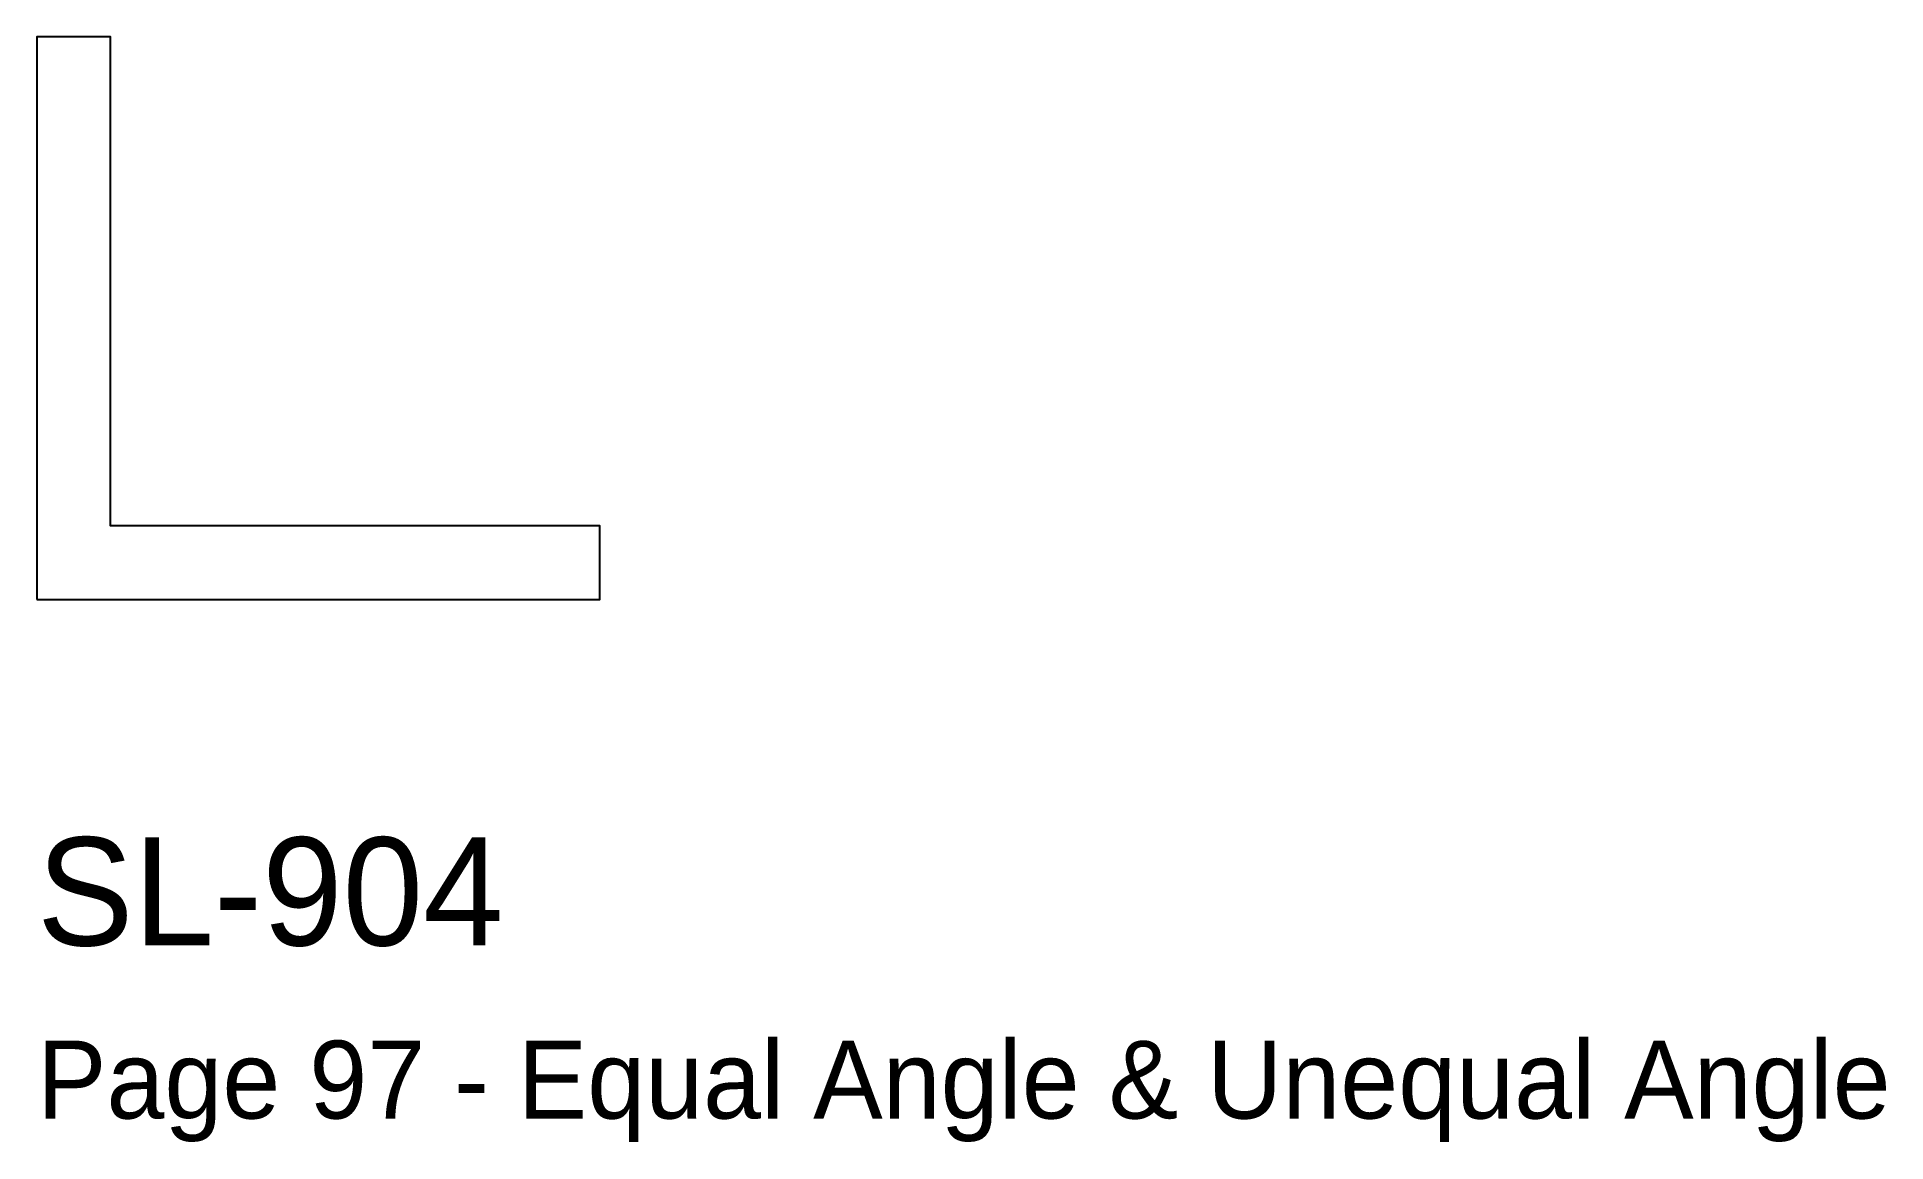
# Model space of a CAD drawing. Header units: millimetres. Extents: x 0 to 42.7, y -12.5 to 13.
import ezdxf

# ---------------------------------------------------------------- set-up
doc = ezdxf.new("R2010")
doc.units = ezdxf.units.MM
doc.layers.add('INFO', color=7, linetype='Continuous')
doc.layers.add('PROFILE', color=7, linetype='Continuous')

msp = doc.modelspace()

# ---------------------------------------------------------------- linework, layer by layer
at = {"layer": 'PROFILE'}
msp.add_lwpolyline([(0, 0), (13, 0), (13, 1.7), (1.7, 1.7), (1.7, 13), (0, 13)], close=True, dxfattribs=at)

# ---------------------------------------------------------------- texts
at = {"layer": 'INFO'}
for s, height, p in [('SL-904', 2.5, (0, -8)), ('Page 97 - Equal Angle & Unequal Angle', 1.8, (0, -12))]:
    msp.add_text(s, height=height, dxfattribs=at).set_placement(p)

doc.saveas('drawing.dxf')
